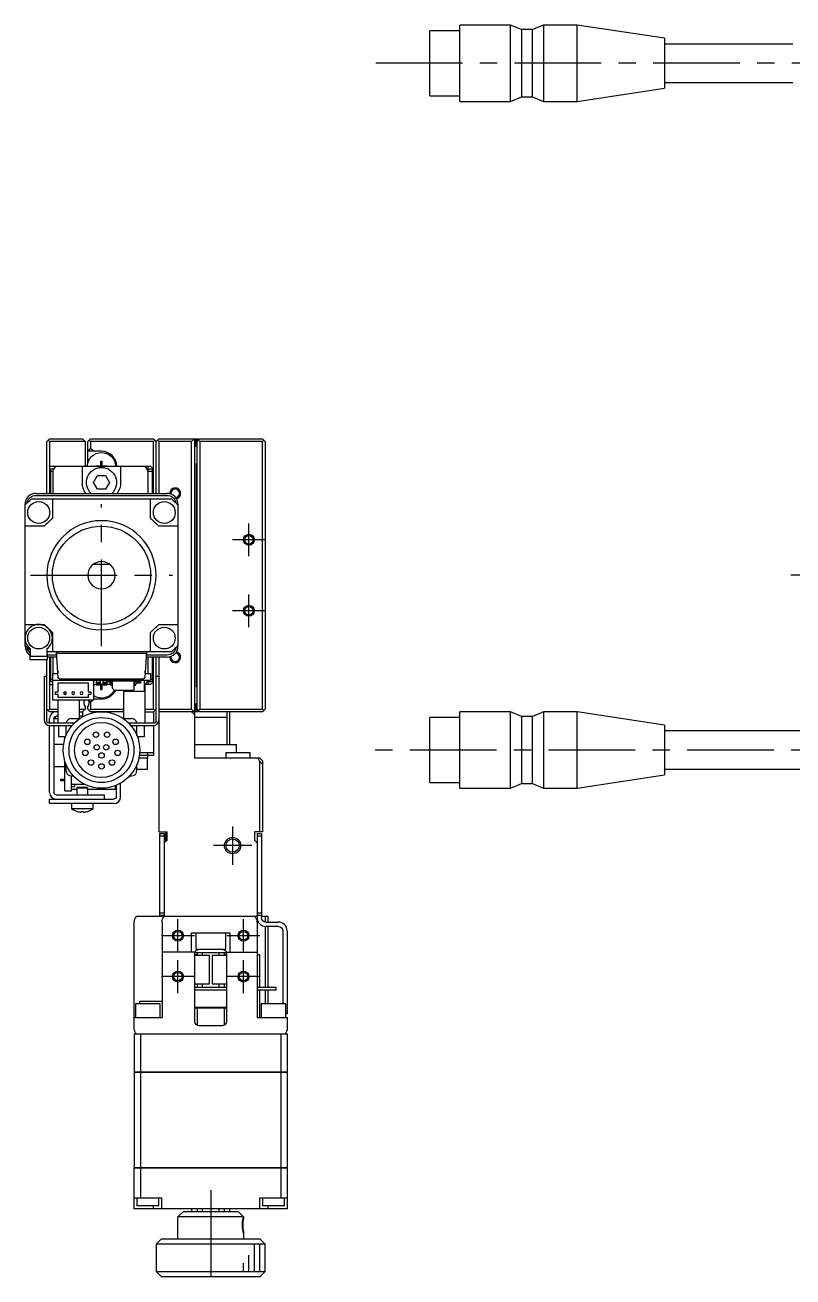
# Model space of a CAD drawing. Extents: x 0 to 668, y -8 to 395.
# Drawn here: x 0 to 140.6, y 159.1 to 388.4 of the extents above; entities that cross this region are included whole.
import ezdxf

# ---------------------------------------------------------------- set-up
doc = ezdxf.new("R2010")
doc.units = 0
doc.header["$LTSCALE"] = 0.5
doc.linetypes.add('CENTER', pattern=[50.8, 31.75, -6.35, 6.35, -6.35])
for name, color, linetype in [('MSM_CENTER', 1, 'CENTER'), ('MSM_CONTINUOUS', 7, 'CONTINUOUS'), ('MSM_NARROW', 5, 'CONTINUOUS')]:
    doc.layers.add(name, color=color, linetype=linetype)

msp = doc.modelspace()

# ---------------------------------------------------------------- linework, layer by layer
at = {"layer": 'MSM_CENTER'}
for p, q in [((156.31, 381.39), (63.31, 381.39)), ((14, 274.62), (14, 300.62)), ((41, 291.12), (41, 297.12)), ((44, 294.12), (38, 294.12)), ((1, 287.62), (27, 287.62)), ((156.12, 287.62), (138.12, 287.62)), ((41, 278.12), (41, 284.12)), ((44, 281.12), (38, 281.12)), ((213.31, 255.62), (63.31, 255.62)), ((38, 241.62), (38, 234.62)), ((41.5, 238.12), (34.5, 238.12)), ((28, 218.62), (28, 224.62)), ((40, 218.62), (40, 224.62)), ((31, 221.62), (25, 221.62)), ((43, 221.62), (37, 221.62)), ((28, 211.12), (28, 217.12)), ((40, 211.12), (40, 217.12)), ((31, 214.12), (25, 214.12)), ((43, 214.12), (37, 214.12)), ((34, 174.99), (34, 82.62))]:
    msp.add_line(p, q, dxfattribs=at)
at = {"layer": 'MSM_CONTINUOUS'}
for p, q in [((79.62, 374.39), (79.62, 388.39)), ((88.92, 388.39), (79.62, 388.39)), ((88.92, 374.39), (88.92, 388.39)), ((90.92, 387.54), (88.92, 388.39)), ((90.92, 387.54), (90.92, 375.24)), ((92.92, 387.54), (90.92, 387.54)), ((94.92, 388.39), (92.92, 387.54)), ((92.92, 375.24), (92.92, 387.54)), ((94.92, 388.39), (94.92, 374.39)), ((101.12, 388.39), (94.92, 388.39)), ((101.12, 374.39), (101.12, 388.39)), ((117.12, 385.96), (101.12, 388.39)), ((74.12, 375.44), (74.12, 387.34)), ((79.62, 387.34), (74.12, 387.34)), ((117.12, 385.96), (117.12, 376.82)), ((140.62, 384.89), (117.12, 384.89)), ((101.12, 374.39), (117.12, 376.82)), ((117.12, 377.89), (140.62, 377.89)), ((74.12, 375.44), (79.62, 375.44)), ((79.62, 374.39), (88.92, 374.39)), ((88.92, 374.39), (90.92, 375.24)), ((90.92, 375.24), (92.92, 375.24)), ((92.92, 375.24), (94.92, 374.39)), ((94.92, 374.39), (101.12, 374.39)), ((4, 312.12), (4.25, 312.37)), ((4, 302.62), (4, 312.12)), ((4.25, 312.37), (4.5, 312.62)), ((4.25, 312.37), (4.5, 312.12)), ((4.5, 312.62), (10.5, 312.62)), ((11, 312.12), (4.5, 312.12)), ((4.5, 312.12), (4.5, 302.62)), ((10.5, 312.62), (11, 312.12)), ((11, 312.12), (11, 307.62)), ((11.5, 312.12), (11.75, 312.37)), ((11.5, 308.23), (11.5, 312.12)), ((12, 312.62), (11.75, 312.37)), ((11.75, 312.37), (12, 312.12)), ((12, 312.62), (23.5, 312.62)), ((23.5, 312.12), (12, 312.12)), ((12, 312.12), (12, 310.92)), ((23.75, 312.37), (23.5, 312.62)), ((23.5, 312.12), (23.75, 312.37)), ((23.5, 302.62), (23.5, 312.12)), ((23.75, 312.37), (24, 312.12)), ((24.25, 312.37), (24, 312.12)), ((24, 302.62), (24, 312.12)), ((24.5, 312.62), (24.25, 312.37)), ((24.5, 312.12), (24.25, 312.37)), ((24.5, 312.62), (31.7, 312.62)), ((30.5, 312.12), (24.5, 312.12)), ((24.5, 312.12), (24.5, 302.62)), ((31, 312.62), (30.5, 312.12)), ((30.5, 263.12), (30.5, 312.12)), ((31, 312.62), (31, 254.12)), ((31.2, 312.62), (31.2, 311.22)), ((31.4, 312.22), (31.4, 311.52)), ((31.75, 312.37), (31.5, 312.12)), ((31.5, 263.12), (31.5, 312.12)), ((31.7, 312.62), (31.8, 312.52)), ((31.7, 312.52), (31.9, 312.52)), ((32, 312.62), (31.75, 312.37)), ((31.75, 312.37), (32, 312.12)), ((32, 312.62), (43.5, 312.62)), ((32, 312.12), (32, 263.12)), ((43.5, 312.12), (32, 312.12)), ((43.75, 312.37), (43.5, 312.62)), ((43.5, 312.12), (43.75, 312.37)), ((43.5, 263.12), (43.5, 312.12)), ((44, 312.12), (43.75, 312.37)), ((44, 312.12), (44, 263.12)), ((14, 310.32), (11.5, 310.32)), ((12, 310.92), (11.58, 310.32)), ((12.6, 310.32), (12, 310.92)), ((31.5, 311.22), (31.2, 311.22)), ((4.5, 307.62), (23, 307.62)), ((5.5, 307.62), (5.5, 307.42)), ((10.5, 304.62), (10.5, 307.62)), ((13, 307.67), (13.8, 307.67)), ((13, 307.67), (13, 307.62)), ((13.54, 307.62), (13.53, 307.67)), ((13.86, 308.52), (14.15, 308.52)), ((13.86, 307.73), (13.86, 308.52)), ((14.15, 307.99), (13.86, 307.99)), ((14.15, 307.73), (14.15, 308.52)), ((14.21, 307.67), (15, 307.67)), ((14.46, 307.62), (14.47, 307.67)), ((15, 307.67), (15, 307.62)), ((17.5, 307.62), (17.5, 304.62)), ((22.5, 307.62), (22.5, 306.62)), ((23.5, 307.12), (23, 307.62)), ((31.39, 308.12), (31.5, 308.12)), ((31.39, 267.12), (31.39, 308.12)), ((4.7, 302.62), (4.7, 307.12)), ((4.7, 307.12), (5.23, 307.12)), ((5.1, 306.62), (4.7, 306.62)), ((5.1, 306.62), (5.1, 302.62)), ((12.56, 304.62), (13.28, 305.87)), ((13.28, 305.87), (14.72, 305.87)), ((14.72, 305.87), (15.44, 304.62)), ((22.5, 307.12), (23.3, 307.12)), ((23.3, 306.62), (22.5, 306.62)), ((22.5, 306.62), (22.5, 302.62)), ((23.3, 307.12), (23.3, 302.62)), ((13.28, 303.37), (12.56, 304.62)), ((14.72, 303.37), (13.28, 303.37)), ((15.44, 304.62), (14.72, 303.37)), ((0, 274.62), (0, 300.62)), ((1.15, 301.62), (26.85, 301.62)), ((2, 302.62), (26, 302.62)), ((2, 302.24), (26, 302.24)), ((5, 301.62), (5, 298.12)), ((23, 298.12), (23, 301.62)), ((28, 300.62), (28, 274.62)), ((3.5, 296.62), (0, 296.62)), ((28, 296.62), (24.5, 296.62)), ((15.5, 289.62), (12.5, 289.62)), ((0, 278.62), (3.5, 278.62)), ((24.5, 278.62), (28, 278.62)), ((5, 277.12), (5, 273.62)), ((23, 273.62), (23, 277.12)), ((1, 273.32), (0.9, 273.32)), ((0.9, 273.32), (0.9, 272.22)), ((1, 272.72), (1, 274.12)), ((4, 274.12), (4, 272.72)), ((26.85, 273.62), (4, 273.62)), ((4.1, 273.32), (4, 273.32)), ((4.1, 272.22), (4.1, 273.32)), ((5.79, 273), (4.1, 273)), ((6.08, 268.9), (5.75, 273.62)), ((22.23, 273.32), (5.77, 273.32)), ((22.25, 273.62), (21.92, 268.9)), ((26, 273), (22.21, 273)), ((0.9, 272.22), (4.1, 272.22)), ((4, 272.72), (1, 272.72)), ((4, 269.12), (4, 272.22)), ((5.82, 272.62), (4.1, 272.62)), ((4.5, 272.62), (4.5, 263.12)), ((4.7, 268.12), (4.7, 272.62)), ((5.1, 272.62), (5.1, 269.62)), ((26, 272.62), (22.18, 272.62)), ((22.5, 272.62), (22.5, 269.62)), ((23.3, 272.62), (23.3, 268.12)), ((23.5, 263.12), (23.5, 272.62)), ((24, 269.12), (24, 272.62)), ((24.5, 272.62), (24.5, 269.12)), ((3.5, 269.12), (3.5, 261.12)), ((3.5, 269.12), (4, 269.12)), ((4, 260.82), (4, 269.12)), ((4.7, 268.62), (5, 268.62)), ((5, 269.62), (5, 268.42)), ((5, 269.62), (6.03, 269.62)), ((5, 268.42), (23, 268.42)), ((5.07, 264.72), (5.07, 268.42)), ((6, 270.05), (6, 269.62)), ((21.62, 268.62), (6.38, 268.62)), ((12.57, 264.72), (12.57, 268.42)), ((13, 268.42), (13, 267.62)), ((13.75, 268.42), (13.75, 267.62)), ((14.25, 268.42), (14.25, 267.62)), ((14.95, 268.19), (14.95, 268.42)), ((15.2, 268.19), (15.2, 268.42)), ((15.27, 268.19), (15.27, 268.42)), ((15.5, 268.42), (15.5, 268.42)), ((16.1, 268.32), (19.8, 268.32)), ((16.69, 268.42), (16.69, 268.32)), ((17.5, 268.32), (17.5, 268.42)), ((18.1, 268.42), (18.1, 268.32)), ((18.22, 268.42), (18.22, 268.32)), ((20.22, 268.42), (20.22, 268.34)), ((20.64, 268.42), (20.64, 268.19)), ((20.7, 268.42), (20.7, 268.19)), ((20.95, 268.42), (20.95, 268.19)), ((21.17, 268.42), (21.17, 267.87)), ((21.9, 266.42), (21.9, 268.42)), ((21.97, 269.62), (23, 269.62)), ((22, 269.62), (22, 270.05)), ((22.5, 268.42), (22.5, 267.62)), ((23, 269.62), (23, 268.42)), ((23, 268.62), (23.3, 268.62)), ((24, 260.82), (24, 269.12)), ((24, 269.12), (24.5, 269.12)), ((24.5, 269.12), (24.5, 261.12)), ((4.5, 267.62), (5.07, 267.62)), ((5.07, 268.12), (4.7, 268.12)), ((5.57, 265.77), (5.57, 266.27)), ((5.57, 266.27), (6.07, 266.27)), ((6.07, 266.27), (6.07, 267.92)), ((6.07, 267.92), (11.57, 267.92)), ((11.57, 267.92), (11.57, 266.27)), ((11.57, 266.27), (12.07, 266.27)), ((12.07, 266.27), (12.07, 265.77)), ((12.57, 267.62), (13, 267.62)), ((13.75, 268), (13, 268)), ((13.75, 267.87), (13, 267.87)), ((15.59, 267.62), (13, 267.62)), ((13, 267.62), (13, 267.58)), ((13, 267.58), (13.8, 267.58)), ((13.53, 267.58), (13.54, 267.62)), ((13.86, 266.72), (13.86, 267.52)), ((13.86, 267.25), (14.15, 267.25)), ((13.86, 266.72), (14.15, 266.72)), ((14.15, 266.72), (14.15, 267.52)), ((14.21, 267.58), (15, 267.58)), ((15, 268), (14.25, 268)), ((15, 267.87), (14.25, 267.87)), ((14.47, 267.58), (14.46, 267.62)), ((14.95, 268.19), (15.46, 268.19)), ((15, 268.19), (15, 267.62)), ((15, 267.62), (15, 267.58)), ((15.5, 268.18), (15.5, 267.62)), ((15.56, 268), (15.5, 268)), ((15.56, 267.87), (15.5, 267.87)), ((15.56, 268.09), (15.56, 267.76)), ((15.79, 267.76), (15.79, 268.09)), ((16, 268), (15.79, 268)), ((16, 267.87), (15.79, 267.87)), ((15.89, 267.66), (16, 267.66)), ((15.89, 267.43), (16, 267.43)), ((16, 266.96), (16, 268.22)), ((16.35, 266.57), (16.03, 266.89)), ((19.8, 266.54), (16.42, 266.54)), ((18, 266.54), (18, 261.37)), ((18.1, 266.54), (18.1, 266.42)), ((18.1, 266.42), (21.9, 266.42)), ((19.9, 268.22), (19.9, 266.64)), ((20.11, 267.87), (19.9, 267.87)), ((19.9, 267.66), (20.01, 267.66)), ((19.9, 267.43), (20.01, 267.43)), ((20.11, 267.76), (20.11, 268.09)), ((20.34, 268.09), (20.34, 267.76)), ((21.17, 267.87), (20.34, 267.87)), ((20.44, 268.19), (20.95, 268.19)), ((22, 267.62), (21.9, 267.62)), ((23, 267.62), (22, 267.62)), ((22, 260.62), (22, 267.62)), ((23.3, 268.12), (22.5, 268.12)), ((23, 267.62), (23.5, 268.12)), ((31.39, 267.12), (31.5, 267.12)), ((12.57, 264.72), (5.07, 264.72)), ((6.07, 265.77), (5.57, 265.77)), ((6, 264.72), (6, 260.62)), ((6.07, 265.22), (6.07, 265.77)), ((11.57, 265.22), (6.07, 265.22)), ((10, 261.37), (10, 264.72)), ((11.57, 265.77), (11.57, 265.22)), ((12.07, 265.77), (11.57, 265.77)), ((11.72, 264.72), (12, 264.32)), ((12, 264.32), (12.4, 264.72)), ((12, 264.32), (12, 263.12)), ((14, 264.92), (12.57, 264.92)), ((12.57, 264.9), (12.6, 264.92)), ((31.5, 264.02), (31.2, 264.02)), ((31.2, 262.62), (31.2, 264.02)), ((31.4, 263.72), (31.4, 263.02)), ((4.25, 262.87), (4, 263.12)), ((4.5, 263.12), (4.25, 262.87)), ((4.5, 262.62), (4.25, 262.87)), ((4.5, 263.12), (6, 263.12)), ((6, 262.62), (4.5, 262.62)), ((4.5, 260.62), (4.5, 261.42)), ((5.3, 261.42), (5.3, 260.62)), ((5.5, 261.77), (5.5, 261.32)), ((6, 261.82), (5.7, 261.82)), ((8.5, 261.37), (10.01, 261.37)), ((10, 263.12), (11, 263.12)), ((10, 262.62), (10.5, 262.62)), ((10.5, 261.82), (10, 261.82)), ((11, 263.12), (10.5, 262.62)), ((10.5, 262.62), (10.5, 261.82)), ((11, 263.56), (11, 263.12)), ((11.5, 263.12), (11.5, 263.56)), ((11.75, 262.87), (11.5, 263.12)), ((12, 263.12), (11.75, 262.87)), ((11.75, 262.87), (12, 262.62)), ((12, 263.12), (18, 263.12)), ((18, 262.62), (12, 262.62)), ((17.99, 261.37), (19.5, 261.37)), ((22, 263.12), (23.5, 263.12)), ((22, 262.62), (23.5, 262.62)), ((23.75, 262.87), (23.5, 263.12)), ((23.5, 262.62), (23.75, 262.87)), ((23.5, 262.62), (23.5, 260.62)), ((24, 263.12), (23.75, 262.87)), ((24.5, 263.12), (30.5, 263.12)), ((31.7, 262.62), (24.5, 262.62)), ((30.5, 263.12), (31, 262.62)), ((30.5, 262.62), (31, 262.12)), ((31, 261.62), (37, 261.62)), ((31.5, 263.12), (31.75, 262.87)), ((31.9, 262.72), (31.7, 262.72)), ((31.8, 262.72), (31.7, 262.62)), ((32, 263.12), (31.75, 262.87)), ((31.75, 262.87), (32, 262.62)), ((32, 263.12), (43.5, 263.12)), ((43.5, 262.62), (32, 262.62)), ((37, 256.62), (37, 262.62)), ((37.5, 256.62), (37.5, 262.62)), ((43.75, 262.87), (43.5, 263.12)), ((43.5, 262.62), (43.75, 262.87)), ((43.75, 262.87), (44, 263.12)), ((79.62, 261.57), (74.12, 261.57)), ((74.12, 249.67), (74.12, 261.57)), ((88.92, 262.62), (79.62, 262.62)), ((79.62, 248.62), (79.62, 262.62)), ((90.92, 261.77), (88.92, 262.62)), ((88.92, 248.62), (88.92, 262.62)), ((92.92, 261.77), (90.92, 261.77)), ((90.92, 261.77), (90.92, 249.47)), ((94.92, 262.62), (92.92, 261.77)), ((92.92, 249.47), (92.92, 261.77)), ((101.12, 262.62), (94.92, 262.62)), ((94.92, 262.62), (94.92, 248.62)), ((117.12, 260.19), (101.12, 262.62)), ((101.12, 248.62), (101.12, 262.62)), ((4.2, 260.62), (9.1, 260.62)), ((4.5, 247.82), (4.5, 260.12)), ((4.5, 260.12), (8.64, 260.12)), ((5.3, 260.12), (5.3, 247.82)), ((6, 261.32), (5.5, 261.32)), ((6.1, 260.12), (6.1, 258.12)), ((7.5, 260.12), (7.5, 258.22)), ((8.5, 259.95), (8.5, 260.12)), ((18.9, 260.62), (23.8, 260.62)), ((19.36, 260.12), (23.5, 260.12)), ((19.5, 260.12), (19.5, 259.95)), ((20.5, 258.22), (20.5, 260.12)), ((21.9, 258.12), (21.9, 260.12)), ((23.5, 260.12), (23.5, 254.62)), ((24.5, 261.12), (24.5, 240.62)), ((117.12, 260.19), (117.12, 251.05)), ((165.12, 259.12), (117.12, 259.12)), ((6.1, 258.12), (7.46, 258.12)), ((7.3, 257.65), (7.3, 258.12)), ((20.54, 258.12), (21.9, 258.12)), ((7.07, 256.62), (5.3, 256.62)), ((23.5, 254.62), (20.93, 254.62)), ((23.5, 255.12), (20.98, 255.12)), ((22.5, 254.12), (22.5, 255.12)), ((31, 256.62), (38.75, 256.62)), ((41.25, 255.12), (36.75, 255.12)), ((36.75, 255.12), (36.75, 254.12)), ((38.75, 255.12), (38.75, 256.62)), ((41.25, 254.12), (41.25, 255.12)), ((5.3, 252.62), (7.3, 252.62)), ((7.3, 248.12), (7.3, 253.59)), ((7.5, 253.02), (7.5, 251.87)), ((20.5, 251.87), (20.5, 253.02)), ((22.5, 254.12), (20.84, 254.12)), ((22.4, 252.12), (22.4, 254.12)), ((43, 254.12), (31, 254.12)), ((43, 253.51), (42.69, 254.12)), ((43, 254.12), (43.5, 253.62)), ((43.5, 253.01), (43, 253.51)), ((43, 240.62), (43, 253.51)), ((43.5, 253.62), (43.5, 240.62)), ((6.5, 250.25), (6.5, 250)), ((7.3, 250.25), (6.5, 250.25)), ((7.3, 250), (6.5, 250)), ((8.5, 248.12), (8.5, 250.87)), ((8.5, 250.87), (8.86, 250.87)), ((19.14, 250.87), (19.5, 250.87)), ((20.5, 252.12), (22.4, 252.12)), ((101.12, 248.62), (117.12, 251.05)), ((117.12, 252.12), (165.12, 252.12)), ((7.3, 248.12), (8.5, 248.12)), ((8.5, 249.37), (10.85, 249.37)), ((8.5, 248.92), (9.05, 248.92)), ((9.5, 248.37), (8.5, 248.37)), ((9.05, 249.37), (9.05, 248.92)), ((9.7, 248.82), (9.5, 248.62)), ((11.5, 248.62), (9.5, 248.62)), ((9.5, 248.62), (9.5, 247.42)), ((9.7, 248.82), (11.3, 248.82)), ((11.5, 248.62), (11.3, 248.82)), ((11.5, 247.42), (11.5, 248.62)), ((16.5, 248.37), (11.5, 248.37)), ((16.5, 249.08), (16.5, 248.37)), ((16.7, 249.16), (16.7, 247.12)), ((17.5, 247.02), (17.5, 249.56)), ((74.12, 249.67), (79.62, 249.67)), ((79.62, 248.62), (88.92, 248.62)), ((88.92, 248.62), (90.92, 249.47)), ((90.92, 249.47), (92.92, 249.47)), ((92.92, 249.47), (94.92, 248.62)), ((94.92, 248.62), (101.12, 248.62)), ((4.5, 246.62), (16.2, 246.62)), ((4.5, 245.82), (4.5, 246.62)), ((16.3, 245.82), (4.5, 245.82)), ((5.7, 247.42), (14.5, 247.42)), ((8.5, 245.82), (8.5, 244.92)), ((12.5, 244.92), (12.5, 245.82)), ((14.5, 247.42), (14.5, 246.62)), ((8.5, 244.92), (12.5, 244.92)), ((9.55, 244.36), (9.57, 244.36)), ((10.3, 244.23), (10.3, 244.36)), ((10.3, 244.36), (10.7, 244.36)), ((10.7, 244.36), (10.7, 244.23)), ((11.43, 244.36), (11.45, 244.36)), ((24.5, 240.62), (26, 240.62)), ((24.7, 225.32), (24.7, 240.32)), ((24.7, 240.32), (25.5, 240.32)), ((25.5, 239.82), (24.7, 239.82)), ((25.5, 240.32), (25.5, 225.12)), ((26, 239.12), (25.5, 238.62)), ((25.75, 240.62), (25.75, 238.87)), ((26, 239.12), (26, 240.62)), ((42, 240.62), (42, 239.12)), ((43.5, 240.62), (42, 240.62)), ((42.5, 238.62), (42, 239.12)), ((42.5, 240.32), (42.5, 224.92)), ((42.5, 240.32), (43.3, 240.32)), ((43.3, 239.82), (42.5, 239.82)), ((43.3, 240.32), (43.3, 224.92)), ((25.48, 225.12), (20.38, 225.12)), ((24.7, 225.82), (25.5, 225.82)), ((25.5, 225.32), (24.7, 225.32)), ((42.5, 225.12), (25.5, 225.12)), ((42.5, 225.82), (43.3, 225.82)), ((43.3, 225.32), (42.5, 225.32)), ((44.5, 225.12), (43.3, 225.12)), ((44, 225.12), (44, 224.13)), ((44.5, 224.12), (44.5, 225.12)), ((20, 204.62), (20, 224.12)), ((25.1, 224.12), (25.1, 206.62)), ((42.5, 224.12), (42.5, 206.62)), ((44, 223.32), (44, 212.12)), ((44.1, 224.12), (46.4, 224.12)), ((46.4, 223.32), (44.1, 223.32)), ((44.5, 212.12), (44.5, 223.32)), ((47.2, 222.52), (47.2, 209.12)), ((48, 222.52), (48, 207.32)), ((30.5, 222.12), (37.5, 222.12)), ((30.5, 218.62), (30.5, 222.12)), ((31.25, 222.12), (31.25, 219.12)), ((36.75, 219.12), (36.75, 222.12)), ((37.5, 222.12), (37.5, 218.62)), ((31.13, 218.62), (25.1, 218.62)), ((31.1, 205.92), (31.1, 218.32)), ((31.5, 218.12), (31.1, 218.12)), ((33.75, 218.02), (31.1, 218.02)), ((31.12, 218.52), (36.88, 218.52)), ((31.13, 218.62), (31.13, 218.53)), ((31.13, 218.53), (31.16, 218.61)), ((31.25, 219.12), (36.75, 219.12)), ((31.5, 218.52), (31.5, 218.02)), ((32.5, 218.02), (32.5, 218.52)), ((33.75, 212.82), (33.75, 218.02)), ((36.9, 218.02), (34.25, 218.02)), ((34.25, 218.02), (34.25, 212.82)), ((35.5, 218.52), (35.5, 218.02)), ((36.5, 218.02), (36.5, 218.52)), ((36.9, 218.12), (36.5, 218.12)), ((36.85, 218.61), (36.87, 218.53)), ((36.87, 218.62), (42.5, 218.62)), ((36.87, 218.62), (36.87, 218.53)), ((36.9, 218.32), (36.9, 205.92)), ((43, 218.12), (42.5, 218.12)), ((43, 212.12), (43, 218.12)), ((31.1, 212.82), (33.75, 212.82)), ((36.9, 212.12), (31.1, 212.12)), ((36.9, 211.62), (31.1, 211.62)), ((31.5, 212.82), (31.5, 212.12)), ((32.5, 212.12), (32.5, 212.82)), ((34.25, 212.82), (36.9, 212.82)), ((35.5, 212.82), (35.5, 212.12)), ((36.5, 212.12), (36.5, 212.82)), ((46, 212.12), (42.5, 212.12)), ((46, 211.62), (42.5, 211.62)), ((43, 206.62), (43, 211.62)), ((44, 211.62), (44, 209.12)), ((44.5, 209.12), (44.5, 211.62)), ((46, 211.62), (46, 212.12)), ((24.75, 209.12), (20.25, 209.12)), ((20.25, 209.12), (20.25, 206.62)), ((21.05, 209.62), (25.1, 209.62)), ((21.05, 209.12), (21.05, 209.62)), ((24.75, 206.62), (24.75, 209.12)), ((47.75, 209.12), (43.25, 209.12)), ((43.25, 209.12), (43.25, 206.62)), ((47.75, 206.62), (47.75, 209.12)), ((20, 206.62), (25.1, 206.62)), ((31.1, 208.52), (36.9, 208.52)), ((36.9, 208.32), (31.1, 208.32)), ((31.5, 208.32), (31.5, 205.23)), ((36.5, 205.23), (36.5, 208.32)), ((42.5, 206.62), (48, 206.62)), ((47.75, 207.82), (48, 207.82)), ((48, 207.32), (47.75, 207.32)), ((48, 206.62), (48, 204.62)), ((36.1, 205.12), (31.9, 205.12)), ((20, 203.62), (20, 196.63)), ((20, 203.62), (48, 203.62)), ((21.15, 203.62), (21.15, 196.63)), ((46.85, 203.62), (46.85, 196.63)), ((48, 203.62), (48, 196.63)), ((20, 196.63), (48, 196.63)), ((20, 196.62), (20, 179.13)), ((48, 196.62), (20, 196.62)), ((20.01, 196.62), (20.01, 196.63)), ((21.15, 196.62), (21.15, 179.13)), ((21.16, 196.62), (21.16, 196.63)), ((46.84, 196.62), (46.84, 196.63)), ((46.85, 196.62), (46.85, 179.13)), ((47.99, 196.62), (47.99, 196.63)), ((48, 196.62), (48, 179.13)), ((20, 179.13), (48, 179.13)), ((20, 171.62), (20, 179.12)), ((48, 179.12), (20, 179.12)), ((20.01, 179.12), (20.01, 179.13)), ((21.15, 179.12), (21.15, 173.62)), ((21.16, 179.12), (21.16, 179.13)), ((46.84, 179.12), (46.84, 179.13)), ((46.85, 179.12), (46.85, 173.62)), ((47.99, 179.12), (47.99, 179.13)), ((48, 179.12), (48, 171.62)), ((20, 173.62), (25, 173.62)), ((20.5, 173.62), (20.5, 172.12)), ((24.5, 172.12), (20.5, 172.12)), ((23.5, 171.62), (23.5, 172.12)), ((24.5, 172.12), (24.5, 173.62)), ((25, 173.62), (25, 171.62)), ((43, 171.62), (43, 173.62)), ((43, 173.62), (48, 173.62)), ((43.5, 173.62), (43.5, 172.12)), ((47.5, 172.12), (43.5, 172.12)), ((44.5, 171.62), (44.5, 172.12)), ((47.5, 172.12), (47.5, 173.62)), ((48, 171.62), (20, 171.62)), ((29, 171.12), (28, 170.12)), ((28, 166.12), (28, 170.12)), ((40, 170.12), (28, 170.12)), ((29, 171.12), (39, 171.12)), ((30.5, 171.62), (30.5, 171.12)), ((31.5, 171.62), (31.5, 171.12)), ((32.5, 171.12), (32.5, 171.62)), ((35.5, 171.62), (35.5, 171.12)), ((36.5, 171.12), (36.5, 171.62)), ((37.5, 171.12), (37.5, 171.62)), ((40, 170.12), (39, 171.12)), ((40, 170.12), (40, 169.87)), ((40, 167.37), (40, 167.37)), ((40, 167.37), (40, 166.12)), ((25, 166.12), (24, 165.12)), ((44, 165.12), (24, 165.12)), ((24, 165.12), (24, 160.12)), ((25, 166.12), (43, 166.12)), ((44, 165.12), (43, 166.12)), ((44, 160.12), (44, 165.12)), ((24, 160.12), (44, 160.12)), ((24, 160.12), (25, 159.12)), ((43, 159.12), (25, 159.12)), ((43, 159.12), (44, 160.12))]:
    msp.add_line(p, q, dxfattribs=at)
at = {"layer": 'MSM_CONTINUOUS', "extrusion": (0, 0, -1)}
for p, q in [((31.16, 218.63), (31.17, 218.65)), ((31.16, 218.61), (31.16, 218.63)), ((31.17, 218.65), (31.18, 218.68)), ((31.18, 218.68), (31.2, 218.7)), ((31.2, 218.7), (31.21, 218.73)), ((31.21, 218.73), (31.23, 218.76)), ((31.23, 218.76), (31.25, 218.79)), ((31.25, 218.79), (31.28, 218.82)), ((31.28, 218.82), (31.3, 218.85)), ((31.3, 218.85), (31.33, 218.88)), ((31.33, 218.88), (31.36, 218.91)), ((31.36, 218.91), (31.4, 218.95)), ((31.4, 218.95), (31.44, 218.98)), ((31.44, 218.98), (31.49, 219.01)), ((31.49, 219.01), (31.53, 219.03)), ((31.53, 219.03), (31.58, 219.05)), ((31.58, 219.05), (31.63, 219.07)), ((31.63, 219.07), (31.68, 219.09)), ((31.68, 219.09), (31.73, 219.1)), ((31.73, 219.1), (31.77, 219.11)), ((31.77, 219.11), (31.81, 219.12)), ((31.81, 219.12), (31.86, 219.12)), ((31.86, 219.12), (31.9, 219.12)), ((36.1, 219.12), (36.15, 219.12)), ((36.15, 219.12), (36.21, 219.11)), ((36.21, 219.11), (36.26, 219.1)), ((36.26, 219.1), (36.31, 219.09)), ((36.31, 219.09), (36.36, 219.08)), ((36.36, 219.08), (36.41, 219.06)), ((36.41, 219.06), (36.46, 219.04)), ((36.46, 219.04), (36.5, 219.01)), ((36.5, 219.01), (36.55, 218.98)), ((36.55, 218.98), (36.58, 218.96)), ((36.58, 218.96), (36.61, 218.93)), ((36.61, 218.93), (36.65, 218.9)), ((36.65, 218.9), (36.68, 218.87)), ((36.68, 218.87), (36.7, 218.85)), ((36.7, 218.85), (36.73, 218.82)), ((36.73, 218.82), (36.75, 218.78)), ((36.75, 218.78), (36.77, 218.75)), ((36.77, 218.75), (36.8, 218.72)), ((36.8, 218.72), (36.82, 218.68)), ((36.82, 218.68), (36.83, 218.65)), ((36.83, 218.65), (36.84, 218.62)), ((36.84, 218.62), (36.85, 218.61))]:
    msp.add_line(p, q, dxfattribs=at)
at = {"layer": 'MSM_CONTINUOUS'}
for centre, radius in [((2.5, 299.12), 2), ((25.5, 299.12), 2), ((14, 287.62), 9), ((41, 294.12), 0.783), ((41, 281.12), 0.783), ((2.5, 276.12), 2), ((25.5, 276.12), 2), ((14, 255.62), 7), ((14, 255.62), 5.95), ((11.4, 257.12), 0.5), ((12.97, 258.44), 0.5), ((15.03, 258.44), 0.5), ((16.6, 257.12), 0.5), ((11.05, 255.1), 0.5), ((13.13, 256.12), 0.5), ((14, 254.62), 0.5), ((14.87, 256.12), 0.5), ((16.95, 255.1), 0.5), ((12.07, 253.32), 0.5), ((14, 252.62), 0.5), ((15.93, 253.32), 0.5), ((38, 238.12), 1.23), ((28, 221.62), 0.783), ((40, 221.62), 0.783), ((28, 214.12), 0.783), ((40, 214.12), 0.783)]:
    msp.add_circle(centre, radius, dxfattribs=at)
at = {"layer": 'MSM_CONTINUOUS', "extrusion": (0, 0, -1)}
for centre, radius in [((-14, 287.62), 10), ((-14, 287.62), 2.5), ((-7.32, 266.02), 0.25), ((-8.82, 266.02), 0.25), ((-10.32, 266.02), 0.25), ((-14, 255.62), 5)]:
    msp.add_circle(centre, radius, dxfattribs=at)
at = {"layer": 'MSM_CONTINUOUS'}
for centre, radius, start, end in [((31.7, 312.22), 0.3, 90, 180), ((14, 307.52), 2.8, 2.0467, 90), ((31.7, 311.52), 0.3, 180, 228.1897), ((6.1, 306.62), 1, 90, 180), ((21.5, 306.62), 1, 0, 90), ((27.5, 302.62), 0.783, 288.1761, 180), ((2, 300.62), 2, 90, 180), ((26, 300.62), 2, 0, 90), ((2.5, 276.12), 2.5, 306.8699, 233.1301), ((2, 274.62), 2, 180, 236.633), ((26, 274.62), 2, 270, 0), ((27.5, 272.62), 0.783, 180, 71.8239), ((15.46, 268.09), 0.33, 0, 90), ((16.1, 268.22), 0.1, 90, 180), ((19.8, 268.22), 0.1, 0, 90), ((20.44, 268.09), 0.33, 90, 180), ((21.5, 268.62), 1, 293.5781, 348.463), ((15.89, 267.76), 0.33, 180, 270), ((16.1, 266.96), 0.1, 180, 225), ((16.42, 266.64), 0.1, 225, 270), ((19.8, 266.64), 0.1, 270, 0), ((20.01, 267.76), 0.33, 270, 0), ((11.75, 264.22), 1, 150, 221.4096), ((10.75, 264.22), 1, 318.5904, 30), ((31.7, 263.72), 0.3, 131.8103, 180), ((5.7, 261.42), 1.2, 90, 180), ((8.5, 260.37), 1, 90, 165.5225), ((19.5, 260.37), 1, 14.4775, 90), ((31.7, 263.02), 0.3, 180, 270), ((4.5, 261.12), 1, 180, 270), ((23.5, 261.12), 1, 270, 0), ((8.5, 251.87), 1, 180, 270), ((19.5, 251.87), 1, 270, 0), ((5.7, 247.82), 1.2, 180, 270), ((16.3, 247.02), 1.2, 270, 0), ((10.5, 247.42), 3.2, 231.3178, 252.73), ((10.5, 247.42), 3.19, 253.0947, 266.4096), ((10.5, 247.42), 3.19, 273.5904, 286.9053), ((10.5, 247.42), 3.2, 287.27, 308.6822), ((41, 224.12), 1.5, 0, 41.8103), ((44.1, 224.92), 1.6, 180, 270), ((46.4, 222.52), 1.6, 0, 90), ((45.87, 168.62), 6, 167.9768, 192.0232)]:
    msp.add_arc(centre, radius, start, end, dxfattribs=at)
at = {"layer": 'MSM_CONTINUOUS', "extrusion": (0, 0, -1)}
for centre, radius, start, end in [((-14, 307.52), 2.6, 2.2042, 177.7958), ((-14, 304.62), 2.75, 313.3418, 226.6582), ((-13.8, 307.73), 0.06, 180, 270), ((-14.21, 307.73), 0.06, 270, 0), ((-14, 304.62), 3.5, 325.1501, 0), ((-14, 304.62), 3.5, 180, 214.8499), ((-14, 287.62), 19, 42.5369, 47.4631), ((-2, 300.62), 1.62, 9.7265, 90), ((-26, 300.62), 1.62, 90, 170.2735), ((-27.5, 302.62), 0.8, 350.6086, 0), ((-14, 287.62), 19, 132.5369, 137.4631), ((9.16, 310.78), 19, 221.7998, 228.2002), ((-37.16, 310.78), 19, 311.7998, 318.2002), ((9.16, 264.46), 19, 131.7998, 138.2002), ((-37.16, 264.46), 19, 41.7998, 48.2002), ((-14, 287.62), 19, 313.1736, 317.4631), ((-2, 274.62), 1.62, 308.1727, 350.2735), ((-26, 274.62), 1.62, 189.7265, 270), ((-14, 287.62), 19, 222.5369, 227.4631), ((-27.5, 272.62), 0.8, 0, 9.3914), ((-6.38, 268.92), 0.3, 270, 356), ((-21.62, 268.92), 0.3, 184, 270), ((-14, 267.72), 2.6, 205.911, 303.2353), ((-13.8, 267.52), 0.06, 90, 180), ((-14, 267.72), 2.8, 204.9248, 270), ((-14.21, 267.52), 0.06, 0, 90), ((-15.46, 268.09), 0.1, 90, 180), ((-15.89, 267.76), 0.1, 270, 0), ((-20.01, 267.76), 0.1, 180, 270), ((-20.44, 268.09), 0.1, 0, 90), ((-5.7, 261.42), 0.4, 0, 90), ((-4.2, 260.82), 0.2, 270, 0), ((-23.8, 260.82), 0.2, 180, 270), ((-5.7, 247.82), 0.4, 270, 0), ((-16.2, 247.12), 0.5, 180, 270), ((-21.5, 224.12), 1.5, 0, 41.8103), ((-26.6, 224.12), 1.5, 0, 41.8103), ((-44.1, 224.92), 0.8, 270, 0), ((-46.4, 222.52), 0.8, 90, 180), ((-31.9, 218.32), 0.8, 0, 15.1266), ((-36.1, 218.32), 0.8, 164.8734, 180), ((-21.5, 204.62), 1.5, 318.1897, 0), ((-31.9, 205.92), 0.8, 270, 0), ((-36.1, 205.92), 0.8, 180, 270), ((-46.5, 204.62), 1.5, 180, 221.8103)]:
    msp.add_arc(centre, radius, start, end, dxfattribs=at)
at = {"layer": 'MSM_NARROW'}
for p, q in [((39.94, 169.88), (40, 170.12)), ((42, 160.12), (42, 165.12)), ((43, 160.12), (43, 165.12)), ((41, 160.12), (41, 163.12)), ((40, 160.12), (40, 161.62))]:
    msp.add_line(p, q, dxfattribs=at)
for centre, radius in [((41, 294.12), 1), ((41, 281.12), 1), ((38, 238.12), 1.5), ((28, 221.62), 1), ((40, 221.62), 1), ((28, 214.12), 1), ((40, 214.12), 1)]:
    msp.add_circle(centre, radius, dxfattribs=at)
for centre, start, end in [((27.5, 302.62), 282.5884, 180), ((27.5, 272.62), 180, 77.4115)]:
    msp.add_arc(centre, 1, start, end, dxfattribs=at)
at = {"layer": 'MSM_NARROW', "extrusion": (0, 0, -1)}
msp.add_arc((-45.79, 168.62), 5.98, 345.5018, 12.2111, dxfattribs=at)

doc.saveas('drawing.dxf')
